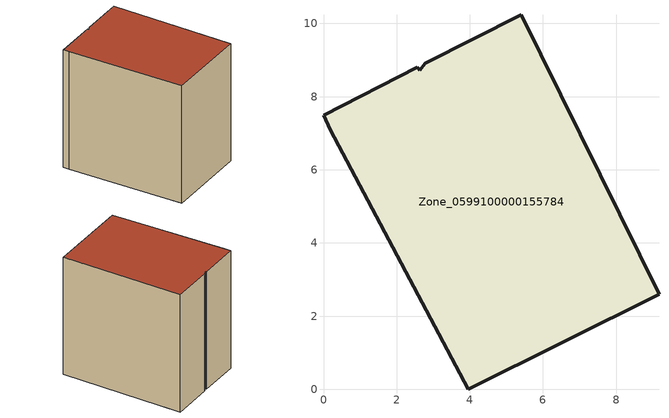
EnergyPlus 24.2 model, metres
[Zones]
Zone_0599100000155784
 floor ground (C_G): 2.79,8.91 5.4,10.24 9.17,2.6 3.96,0 0.19,7.1 0,7.49 2.57,8.8 2.63,8.73 z2.84
 wall outside (C_F): 3.96,0 9.17,2.6 5.4,10.24 2.79,8.91 2.63,8.73 2.57,8.8 0,7.49 0.19,7.1 3.96,0 z2.84:11.32
 roof outside (C_R): 5.4,10.24 2.79,8.91 2.63,8.73 2.57,8.8 0,7.49 0.19,7.1 3.96,0 9.17,2.6 z11.32
[BUILDING]
Pand.0599100000155784: North Axis=0; Terrain=City; Loads Convergence Tolerance Value=0.04; Temperature Convergence Tolerance Value=0.4; Solar Distribution=FullExterior; Maximum Number of Warmup Days=25; Minimum Number of Warmup Days=1
[Site:Location]
Rotterdam.The.Hague.AP_ZH_NLD Design_Conditions: Latitude=51.96; Longitude=4.45; Time Zone=1; Elevation=-4.5
[SITE:GROUNDTEMPERATURE:BUILDINGSURFACE]
18, 18, 18, 18, 18, 18, 18, 18, 18, 18, 18, 18
[MATERIAL] Thermal Absorptance=0.9; Solar Absorptance=0.7; Visible Absorptance=0.7
Name | Roughness | Thickness | Conductivity | Density | Specific Heat
G.TI.1946 | MediumSmooth | 0.15 | 1 | 540 | 1210
F.TI.1946 | Rough | 0.3 | 0.857143 | 1920 | 840
R.TI.1946 | MediumRough | 0.2 | 0.1 | 1500 | 1000
[CONSTRUCTION]
C_G: G.TI.1946
C_F: F.TI.1946
C_R: R.TI.1946
[ZONE]
Zone_0599100000155784: Type=1; Multiplier=1; Ceiling Height=Autocalculate; Volume=Autocalculate; Floor Area=autocalculate; Part of Total Floor Area=Yes
[ZONEINFILTRATION:DESIGNFLOWRATE]
Infil_Zone_0599100000155784: Zone or ZoneList or Space or SpaceList=Zone_0599100000155784; Schedule=AlwaysOn; Design Flow Rate Calculation Method=Flow/Area; Flow Rate per Floor Area=0.003; Constant Term Coefficient=1; Temperature Term Coefficient=0; Velocity Term Coefficient=0; Velocity Squared Term Coefficient=0
[HVACTEMPLATE:ZONE:IDEALLOADSAIRSYSTEM]
Zone_0599100000155784: Maximum Heating Supply Air Temperature=50; Minimum Cooling Supply Air Temperature=13; Maximum Heating Supply Air Humidity Ratio=0.0156; Minimum Cooling Supply Air Humidity Ratio=0.0077; Heating Limit=NoLimit; Cooling Limit=NoLimit; Dehumidification Control Type=ConstantSensibleHeatRatio; Cooling Sensible Heat Ratio=0.7; Dehumidification Setpoint=60; Humidification Control Type=None; Humidification Setpoint=30; Outdoor Air Method=None; Outdoor Air Flow Rate per Person=0.00944; Outdoor Air Flow Rate per Zone Floor Area=0; Outdoor Air Flow Rate per Zone=0; Demand Controlled Ventilation Type=None; Outdoor Air Economizer Type=NoEconomizer; Heat Recovery Type=None; Sensible Heat Recovery Effectiveness=0.7; Latent Heat Recovery Effectiveness=0.65
[ZONECONTROL:THERMOSTAT]
ThermostatControl_Zone_0599100000155784: Zone or ZoneList=Zone_0599100000155784; Control Type Schedule=DualSetpointControlType; Control 1=Thermostat_Zone_0599100000155784; Temperature Difference Between Cutout And Setpoint=0
[THERMOSTATSETPOINT:DUALSETPOINT]
Thermostat_Zone_0599100000155784: Heating Setpoint Temperature Schedule=HeatingSetpoint_Zone_0599100000155784; Cooling Setpoint Temperature Schedule=CoolingSetpoint_Zone_0599100000155784
[SCHEDULE:COMPACT]
HeatingSetpoint_Zone_0599100000155784: Through: 12/31, For: AllDays, Until: 24:00, 21
CoolingSetpoint_Zone_0599100000155784: Through: 12/31, For: AllDays, Until: 24:00, 24
DualSetpointControlType: Through: 12/31, For: AllDays, Until: 24:00, 4
AlwaysOn: Through: 12/31, For: AllDays, Until: 24:00, 1
